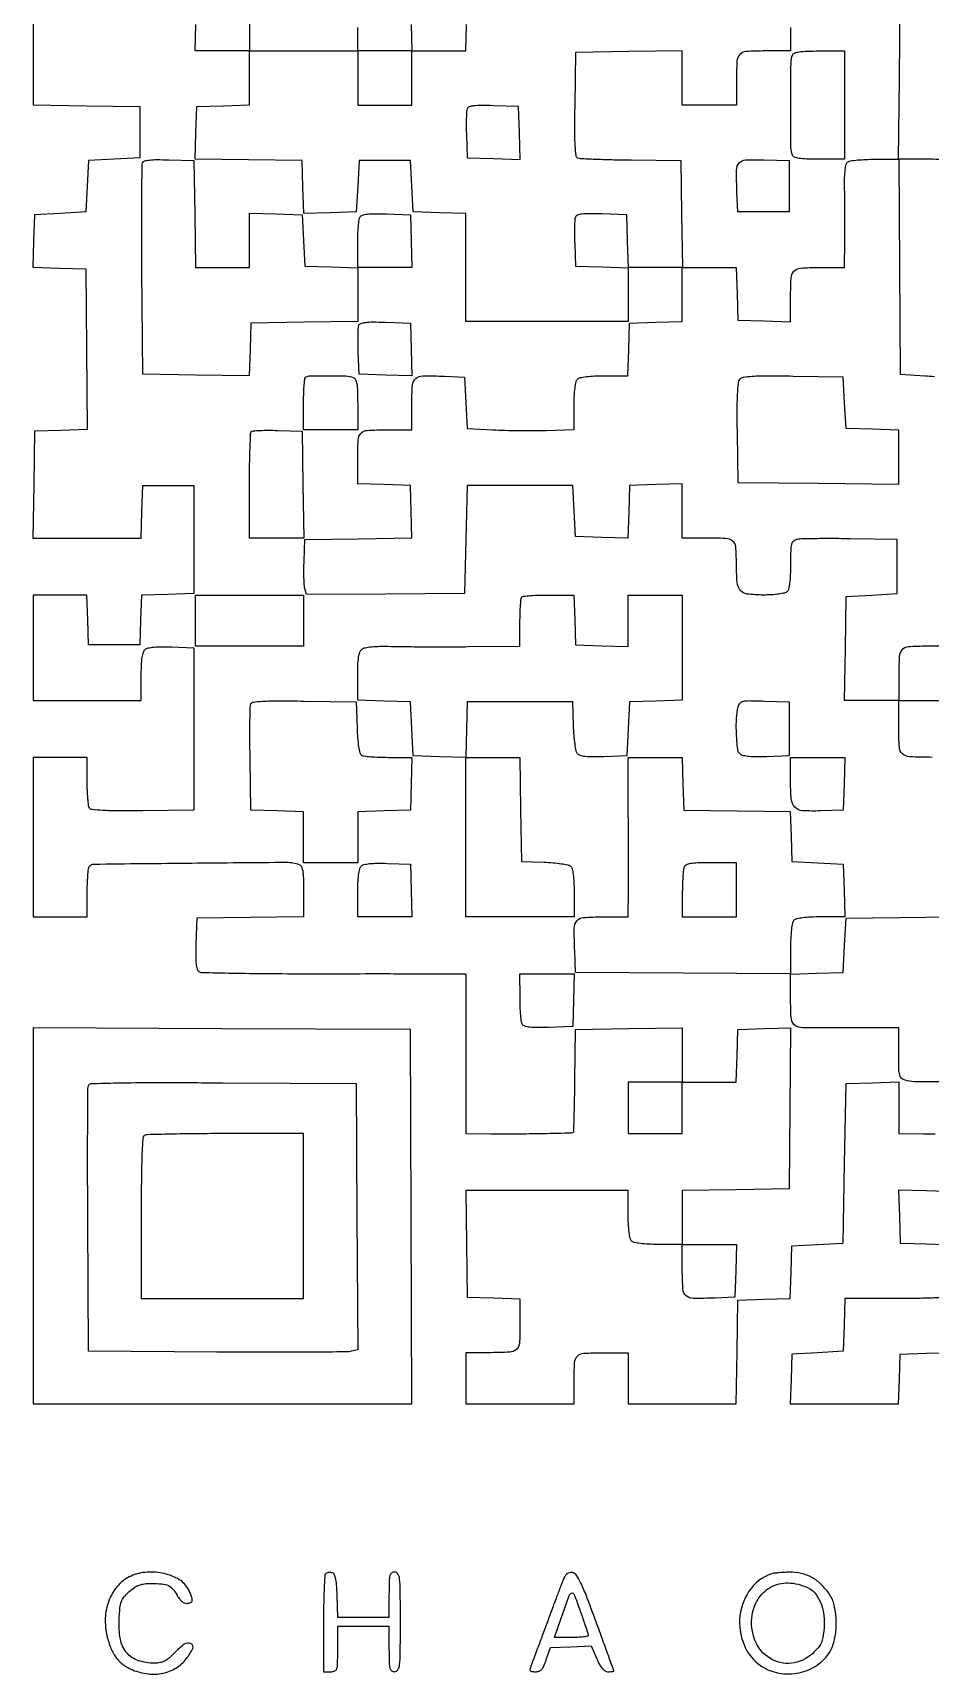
# Model space of a CAD drawing. Extents: x 156 to 936, y 95 to 969.
# Drawn here: x 156 to 471, y 95 to 671 of the extents above; entities that cross this region are included whole.
import ezdxf

# ---------------------------------------------------------------- set-up
doc = ezdxf.new("R2010")
doc.units = 0

msp = doc.modelspace()

# ---------------------------------------------------------------- linework, layer by layer
for points in [[(156, 684), (156, 665.022065), (156, 646.044131), (174.75, 645.772065), (193.5, 645.5), (193.5, 636.5), (193.5, 627.5), (184.5, 627), (175.5, 626.5), (175, 617.5), (174.5, 608.5), (165.5, 608), (156.5, 607.5), (156.212977, 598.288016), (155.925954, 589.076031), (165.212977, 588.788016), (174.5, 588.5), (174.765509, 560.287731), (175.031018, 532.075462), (165.765509, 531.787731), (156.5, 531.5), (156.227935, 512.75), (155.955869, 494), (174.940409, 494), (193.924948, 494), (194.212474, 503.25), (194.5, 512.5), (203.5, 512.5), (212.5, 512.5), (212.5, 493.5), (212.5, 474.5), (203.288393, 474.212982), (194.076786, 473.925964), (193.788393, 465.212982), (193.5, 456.5), (184.5, 456.5), (175.5, 456.5), (175.211067, 465.25), (174.922134, 474), (165.461067, 474), (156, 474), (156, 455.5), (156, 437), (175, 437), (194, 437), (194, 445.377555, -0.009406), (194.0746, 449.342652, -0.027148), (194.326735, 452.078343, -0.03848), (194.748928, 453.939147, -0.145524), (195.405204, 454.921326, -0.126804), (196.431833, 455.405224, -0.023545), (198.514748, 455.701133, -0.021342), (201.264652, 455.842502, -0.01153), (204.655204, 455.793771), (212.5, 455.5), (212.5, 427), (212.5, 398.5), (194.546696, 398.269936, -0.003387), (185.80929, 398.21716, -0.013149), (180.398754, 398.363442, -0.01367), (176.801929, 398.65421, -0.228051), (175.812009, 399.269936, -0.112035), (175.503528, 400.134327, -0.008952), (175.255659, 402.562106, -0.011755), (175.078167, 405.500405, -0.008742), (175.015313, 408.75), (175, 417), (165.5, 417), (156, 417), (156, 389), (156, 361), (165.5, 361), (175, 361), (175.015313, 369.25, -0.008229), (175.074722, 372.493581, -0.011221), (175.241942, 375.413192, -0.008228), (175.474744, 377.828008, -0.114884), (175.765313, 378.645972, -0.252456), (177.382126, 379.542137, -0.000391), (211.747753, 379.912015, -0.000873), (245.025423, 380.186072, -0.093495), (249.448471, 379.3814, -0.196579), (250.227567, 378.648852, -0.066477), (250.689496, 377.129852, -0.033764), (250.936574, 374.535593, -0.006863), (251, 369.915076), (251, 361.044131), (232.25, 360.772065), (213.5, 360.5), (213.208654, 351.58457, 0.007885), (213.136695, 347.326533, 0.025862), (213.278914, 344.51733, 0.037272), (213.608607, 342.672065, 0.189813), (214.208654, 341.842965, 0.137185), (215.305375, 341.507926, 0.000812), (225.989417, 341.270766, 0.003311), (238.223698, 341.100104, 0.002091), (252.5, 341.055213, -0.000139), (267.344423, 341.066495, -0.000166), (281.348438, 341.068596, -0.000143), (293.160224, 341.063071, -0.001077), (298.75, 341.046818), (308, 341), (308, 313), (308, 285), (316.75, 284.881396, 0.005012), (325.328262, 284.851109, 0.003382), (335.115193, 284.98085, 0.000493), (345.119941, 285.191036, 0.186055), (345.78088, 285.462638, 0.1986), (345.897641, 285.723469, 0.000315), (346.043619, 290.904301, 0.002369), (346.176649, 296.73775, 0.001453), (346.28088, 303.614214), (346.5, 321.5), (365.25, 321.772065), (384, 322.044131), (384, 312.522065), (384, 303), (374.5, 303), (365, 303), (365, 294), (365, 285), (374.5, 285), (384, 285), (384, 294), (384, 303), (393.462474, 303), (402.924948, 303), (403.212474, 312.25), (403.5, 321.5), (412.765637, 321.787733), (422.031275, 322.075465), (421.765637, 293.787733), (421.5, 265.5), (402.75, 265.227935), (384, 264.955869), (384, 255.477935), (384, 246), (375.7, 246, -0.011084), (372.171507, 246.07823, -0.020332), (369.306878, 246.322289, -0.021091), (367.139671, 246.689458, -0.144849), (366.2, 247.2, -0.144849), (365.689458, 248.139671, -0.021091), (365.322289, 250.306878, -0.020332), (365.07823, 253.171507, -0.011084), (365, 256.7), (365, 265), (336.477935, 265), (307.955869, 265), (308.227935, 246.25), (308.5, 227.5), (317.75, 227.212474), (327, 226.924948), (327, 218.069463, -0.014889), (326.79962, 211.341871, -0.195866), (325.745668, 209.139748, -0.174757), (323.397656, 208.170318, -0.011384), (315.918213, 208), (308, 208), (308, 199), (308, 190), (327, 190), (346, 190), (346, 197.418213, -0.01257), (346.178205, 204.50542, -0.179949), (347.159562, 206.785965, -0.190034), (349.370658, 207.807402, -0.014293), (356.106989, 208), (365, 208), (365, 199), (365, 190), (383.977441, 190), (402.954883, 190), (403.227441, 208.25), (403.5, 226.5), (412.712964, 226.787036), (421.925929, 227.074071), (422.212964, 236.287036), (422.5, 245.5), (431.5, 246), (440.5, 246.5), (441, 274.5), (441.5, 302.5), (450.75, 302.787526), (460, 303.075052), (460, 294.037526), (460, 285), (468.75, 284.881396, 0.003017), (472.793539, 284.850984, 0.001642)], [(422.015313, 673.25), (422, 665), (413.106989, 665, 0.014768), (406.349521, 664.800362, 0.195511), (404.14255, 663.747254, 0.175208), (403.170753, 661.400012, 0.01141), (403, 653.918213), (403, 646), (393.5, 646), (384, 646), (384, 655.522065), (384, 665.044131), (365.25, 664.772065), (346.5, 664.5), (346.227354, 646.227305, 0.00301), (346.144957, 636.970225, 0.014244), (346.28077, 631.66714, 0.016975), (346.576784, 628.313458, 0.277406), (347.243475, 627.460064, 0.080463), (348.224729, 627.255194, 0.001631), (353.289556, 627.042418, 0.003808), (359.22276, 626.857787, 0.002545), (366.016121, 626.732759), (383.5, 626.5), (383.772065, 607.75), (384.044131, 589), (393.484539, 589), (402.924948, 589), (403.212474, 579.75), (403.5, 570.5), (412.75, 570.212474), (422, 569.924948), (422.013655, 577.212474, -0.010851), (422.200657, 585.143436, -0.167367), (423.19128, 587.645869, -0.201413), (425.445272, 588.77581, -0.016798), (432.116631, 589), (441, 589), (441.066053, 598.25, 0.001658), (441.082063, 602.436818, 0.001002), (441.07464, 607.397694, 0.001003), (441.047508, 612.325489, 0.001761), (441.00253, 616.401724, -0.008179), (441.010126, 620.616033, -0.025722), (441.206766, 623.437012, -0.036226), (441.572623, 625.304599, -0.187083), (442.186477, 626.136411, -0.10982), (443.095938, 626.464669, -0.009753), (445.533015, 626.72919, -0.012363), (448.484817, 626.918026, -0.009326), (451.734427, 626.984687), (459.968853, 627), (460.234427, 655.25), (460.5, 683.5)], [(471.75, 417.013655, -0.011182), (463.808391, 417.206246, -0.173593), (461.326281, 418.2276, -0.196646), (460.21222, 420.543754, -0.014999), (460, 427.616631), (460, 437), (450.501671, 437), (441.003343, 437), (441.251671, 455.25), (441.5, 473.5), (450.5, 474), (459.5, 474.5), (459.5, 484), (459.5, 493.5), (443, 493.747311, 0.003089), (436.515654, 493.804442, 0.004245), (430.685938, 493.770293, 0.002751), (425.795503, 493.673199, 0.0501), (424.25, 493.478259, 0.116609), (423.00148, 492.863164, 0.158938), (422.333516, 491.810957, 0.057317), (422.054391, 489.769483, 0.005344), (422, 484.680948, -0.011122), (421.921713, 481.161864, -0.020356), (421.677545, 478.302742, -0.021112), (421.310287, 476.13883, -0.144765), (420.8, 475.2, -0.139981), (419.909176, 474.704928, -0.02207), (417.919086, 474.33259, -0.021675), (415.353858, 474.081732, -0.013535), (412.335184, 474, -0.029605), (406.768886, 474.329873, -0.19313), (404.35743, 475.647099, -0.155932), (403.243085, 478.43778, -0.017636), (403, 485.32727, 0.020767), (402.766497, 490.946897, 0.208884), (401.677378, 492.964901, 0.156761), (399.289153, 493.844951, 0.010516), (391.918213, 494), (384, 494), (384, 503.537526), (384, 513.075052), (374.75, 512.787526), (365.5, 512.5), (365.211984, 503.212977), (364.923969, 493.925954), (355.711984, 494.212977), (346.5, 494.5), (346, 503.5), (345.5, 512.5), (327, 512.5), (308.5, 512.5), (308, 493.5), (307.5, 474.5), (279.751893, 474.318367), (252.003786, 474.136734), (251.453275, 476.330144, -0.046914), (251.256219, 477.615312, -0.008094), (251.152196, 480.078905, -0.008746), (251.127445, 482.98405, -0.007721), (251.201382, 486.011777), (251.5, 493.5), (270.287232, 493.772202), (289.074464, 494.044404), (288.787232, 503.272202), (288.5, 512.5), (279.25, 512.787526), (270, 513.075052), (270, 520.955738, -0.011491), (270.171283, 528.407908, -0.175559), (271.143776, 530.750156, -0.19511), (273.350994, 531.800898, -0.014732), (280.106989, 532), (289, 532), (289, 540.980948, -0.01682), (289.227183, 547.732324, -0.202101), (290.372662, 550.009281, -0.176722), (292.88044, 550.941866, -0.012322), (300.520917, 550.800912), (307.5, 550.5), (308, 541.5), (308.5, 532.5), (317.5, 532, 0.00736), (321.648475, 531.83074, 0.004067), (326.720312, 531.739821, 0.004054), (331.863437, 531.731162, 0.006505), (336.25, 531.816413), (346, 532.132827), (346, 540.366413, -0.011217), (346.078432, 543.862112, -0.020418), (346.322872, 546.707542, -0.021162), (346.690352, 548.863269, -0.144554), (347.2, 549.8, -0.144682), (348.138013, 550.310039, -0.021131), (350.298731, 550.677383, -0.02038), (353.152513, 550.921656, -0.011159), (356.662474, 551), (364.924948, 551), (365.212474, 560.25), (365.5, 569.5), (374.75, 569.787526), (384, 570.075052), (384, 579.537526), (384, 589), (374.5, 589), (365, 589), (365, 579.5), (365, 570), (336.5, 570), (308, 570), (308, 588.962474), (308, 607.924948), (298.75, 608.212474), (289.5, 608.5), (289, 617.5), (288.5, 626.5), (279.5, 626.5), (270.5, 626.5), (270, 617.5), (269.5, 608.5), (260.288016, 608.212977), (251.076031, 607.925954), (250.788016, 617.212977), (250.5, 626.5), (231.712768, 626.772202), (212.925536, 627.044404), (213.212768, 636.272202), (213.5, 645.5), (222.75, 645.787526), (232, 646.075052), (232, 655.537526), (232, 665), (222.462474, 665), (212.924948, 665), (213.212474, 674.25)], [(232, 674.477935), (232, 665), (251, 665), (270, 665), (270.015313, 673.25, -0.00917)], [(476.616364, 626.765721, 0.016275), (469.420587, 627), (459.97595, 627), (460.237975, 589.25), (460.5, 551.5), (469.171191, 551, -0.006207), (472.538171, 550.763881, -0.009264)], [(478.922134, 456), (470.068056, 456, 0.014894), (463.341584, 455.799592, 0.19588), (461.139643, 454.745608, 0.17474), (460.170301, 452.397567, 0.011383), (460, 444.918213), (460, 437), (469.5, 437), (479, 437)], [(475.866154, 303.210824, -0.010011), (470.644524, 303.049855, -0.013912), (465.431055, 303.138633, -0.0543), (462.25, 303.630286, -0.119916), (460.997888, 304.315178, -0.150802), (460.33029, 305.448787, -0.0534), (460.053433, 307.631257, -0.00487), (460, 313.116631), (460, 322), (450.75, 322.063971, 0.001563), (446.548172, 322.079893, 0.000927), (441.538559, 322.073922, 0.000928), (436.541417, 322.049427, 0.001598), (432.381264, 322.008014, -0.016178), (425.515642, 322.139868, -0.201517), (423.218902, 323.247236, -0.171104), (422.204833, 325.750467, -0.011022), (422.013655, 333.737975), (422, 340.97595), (384.25, 341.237975), (346.5, 341.5), (346.201382, 348.988223, -0.011142), (346.060049, 357.02952, -0.171789), (346.982164, 359.595696, -0.20709), (349.247903, 360.767116, -0.017192), (356.019052, 361), (365, 361), (365.049036, 370.25, 0.001091), (365.064002, 375.049587, 0.000336), (365.065915, 382.290625, 0.000336), (365.057176, 390.393056, 0.000368), (365.037638, 398.25), (364.977204, 417), (374.451076, 417), (383.924948, 417), (384.212474, 407.75), (384.5, 398.5), (403.211387, 398.228077), (421.922774, 397.956153), (422.211387, 389.228077), (422.5, 380.5), (431.5, 380), (440.5, 379.5), (440.787526, 370.25), (441.075052, 361), (432.737526, 361, 0.01101), (429.190499, 360.921884, 0.020283), (426.315021, 360.678036, 0.021051), (424.141321, 360.311042, 0.145015), (423.2, 359.8, 0.147163), (422.68263, 358.837391, 0.020491), (422.317892, 356.576741, 0.019645), (422.076686, 353.556772, 0.010104), (422, 349.762474), (422, 340.924948), (431.25, 341.212474), (440.5, 341.5), (441, 351), (441.5, 360.5), (460.25, 360.772065), (479, 361.044131)], [(476.244887, 227.36424, -0.002404), (471.195498, 227.178303, -0.004749), (465.230164, 227.04405, -0.003251), (458.455738, 227), (441.075052, 227), (440.787526, 217.75), (440.5, 208.5), (431.5, 208), (422.5, 207.5), (422.211067, 198.75), (421.922134, 190), (440.922134, 190), (459.922134, 190), (460.211067, 198.75), (460.5, 207.5), (469.75, 207.787526), (479, 208.075052)]]:
    msp.add_lwpolyline(points, format="xyb")
for points in [[(288.787526, 674.25), (289.075052, 665), (298.5, 665), (307.924948, 665), (308.212474, 674.25)], [(479.5, 264.5), (469.711989, 264.78667), (459.923978, 265.073341), (460.211989, 255.78667), (460.5, 246.5), (469.75, 246.212474), (479, 245.924948)]]:
    msp.add_lwpolyline(points)
for points in [[(270, 655.5), (270, 646), (279.5, 646), (289, 646), (289, 655.5), (289, 665), (279.5, 665), (270, 665)], [(251, 465), (251, 456), (232, 456), (213, 456), (213, 465), (213, 474), (232, 474), (251, 474)], [(156, 256.007138), (156, 190), (222.50719, 190), (289.014379, 190), (288.75719, 255.75), (288.5, 321.5), (222.25, 321.757138), (156, 322.014276)]]:
    msp.add_lwpolyline(points, close=True)
for points in [[(441, 646), (441, 627), (432.106989, 627, -0.007256), (427.641923, 627.064797, -0.030725), (424.979782, 627.306253, -0.054145), (423.368985, 627.734875, -0.212133), (422.659049, 628.44612, -0.090437), (422.166503, 631.06327, -0.001482), (422.126511, 646.012187, -0.001484), (422.175209, 660.959701, -0.090289), (422.669213, 663.580366, -0.215986), (423.372293, 664.274439, -0.051097), (425.008861, 664.694777, -0.029963), (427.687049, 664.93483, -0.007372), (432.106989, 665), (441, 665)], [(308.438673, 644.700781, 0.078651), (308.2445, 643.787219, 0.006825), (308.151984, 641.403842, 0.008847), (308.130652, 638.542211, 0.006757), (308.205027, 635.411609), (308.5, 627.5), (317.788029, 627.211971), (327.076058, 626.923942), (326.788029, 636.211971), (326.5, 645.5), (317.733647, 645.789171, 0.007113), (313.338027, 645.871594, 0.030281), (310.715903, 645.724548, 0.05328), (309.127059, 645.364206, 0.222283)], [(212.772065, 607.75), (213.044131, 589), (222.522065, 589), (232, 589), (232, 598.537526), (232, 608.075052), (241.25, 607.787526), (250.5, 607.5), (251, 598.5), (251.5, 589.5), (260.75, 589.212474), (270, 588.924948), (270.015313, 597.212474, -0.009129), (270.081038, 600.480966, -0.01216), (270.267102, 603.445387, -0.009485), (270.527498, 605.893389, -0.110544), (270.850966, 606.793098, -0.187221), (271.659703, 607.389362, -0.039341), (273.4185, 607.721251, -0.027159), (276.085459, 607.864234, -0.008519), (280.085653, 607.793098), (288.5, 607.5), (288.787526, 598.25), (289.075052, 589), (279.537526, 589), (270, 589), (270, 579.522065), (270, 570.044131), (251.25, 569.772065), (232.5, 569.5), (232.212184, 560.228074), (231.924368, 550.956148), (213.212184, 551.228074), (194.5, 551.5), (194.256211, 588, -0.001245), (194.197214, 602.084478, -0.00197), (194.224282, 614.156819, -0.00044), (194.299093, 624.74859, -0.086902), (194.489858, 625.789171, -0.238512), (195.143707, 626.395663, -0.042978), (196.822941, 626.724998, -0.027682), (199.496571, 626.865258, -0.00751), (203.733647, 626.789171), (212.5, 626.5)], [(421.5, 617.5), (421.5, 608.5), (412.5, 608.5), (403.5, 608.5), (403.199088, 615.479083, -0.011928), (403.050889, 623.182645, -0.176334), (403.972515, 625.678754, -0.210428), (406.215167, 626.770984, -0.017872), (412.778718, 626.788514), (421.5, 626.5)], [(346.438673, 606.700781, 0.078651), (346.2445, 605.787219, 0.006825), (346.151984, 603.403842, 0.008847), (346.130652, 600.542211, 0.006757), (346.205027, 597.411609), (346.5, 589.5), (355.788029, 589.211971), (365.076058, 588.923942), (364.788029, 598.211971), (364.5, 607.5), (355.733647, 607.789171, 0.007113), (351.338027, 607.871594, 0.030281), (348.715903, 607.724548, 0.05328), (347.127059, 607.364206, 0.222283)], [(288.788029, 560.211971), (289.076058, 550.923942), (279.788029, 551.211971), (270.5, 551.5), (270.205027, 559.411609, -0.006757), (270.130652, 562.542211, -0.008847), (270.151984, 565.403842, -0.006825), (270.2445, 567.787219, -0.078651), (270.438673, 568.700781, -0.222283), (271.127059, 569.364206, -0.05328), (272.715903, 569.724548, -0.030281), (275.338027, 569.871594, -0.007113), (279.733647, 569.789171), (288.5, 569.5)], [(268.418213, 550.393011, -0.192406), (269.217093, 549.653872, -0.06988), (269.688469, 548.154102, -0.034532), (269.937024, 545.571713, -0.00673), (270, 540.893011), (270, 532), (260.5, 532), (251, 532), (251, 540.833333, -0.007039), (251.048334, 544.266524, -0.010477), (251.195833, 547.267708, -0.005871), (251.400808, 549.76784, -0.174709), (251.666667, 550.333333, -0.192867), (252.981803, 550.896108, -0.004931), (259.550861, 550.984299, -0.008182), (265.871554, 550.903379, -0.084511)], [(404.116995, 549.640971, 0.150924), (403.569466, 548.320758, 0.01153), (403.294851, 544.431557, 0.011807), (403.163269, 538.90885, 0.003997), (403.225877, 530.868471), (403.5, 513.5), (431.75, 513.234427), (460, 512.968853), (460, 522.446901), (460, 531.924948), (450.75, 532.212474), (441.5, 532.5), (441, 541.5), (440.5, 550.5), (422.891118, 550.7725, 0.003096), (413.670991, 550.858082, 0.015823), (408.550103, 550.711821, 0.024089), (405.395923, 550.368666, 0.182366)], [(250.772065, 512.75), (251.044131, 494), (241.522065, 494), (232, 494), (232, 512.333333, -0.003584), (232.05073, 519.411472, -0.00564), (232.206402, 525.487652, -0.001786), (232.418403, 530.723678, -0.187492), (232.702644, 531.369311, -0.179987), (233.290922, 531.638564, -0.007016), (235.709672, 531.781547, -0.011703), (238.626528, 531.84459, -0.007913), (241.952644, 531.785977), (250.5, 531.5)], [(346.211067, 465.25), (346.5, 456.5), (355.75, 456.212474), (365, 455.924948), (365, 464.962474), (365, 474), (374.5, 474), (384, 474), (384, 455.537526), (384, 437.075052), (374.75, 436.787526), (365.5, 436.5), (365, 427), (364.5, 417.5), (356.403945, 417.212045, -0.009286), (352.542386, 417.146465, -0.027996), (349.914254, 417.297926, -0.040696), (348.140288, 417.648101, -0.151604), (347.197621, 418.261881, -0.125475), (346.74742, 419.210577, -0.012743), (346.327227, 421.688932, -0.015307), (345.98723, 424.715916, -0.011626), (345.793676, 428.049836), (345.5, 436.5), (327, 436.5), (308.5, 436.5), (308.213788, 426.75), (307.927576, 417), (317.441229, 417), (326.954883, 417), (327.227441, 398.75), (327.5, 380.5), (335.452616, 380.204288, -0.011934), (338.592986, 380.012379, -0.0156), (341.450258, 379.679152, -0.013166), (343.789339, 379.268892, -0.123819), (344.702616, 378.831844, -0.156616), (345.288322, 377.912736, -0.030079), (345.679152, 375.949592, -0.024173), (345.924766, 373.166961, -0.009926), (346, 369.377555), (346, 361), (327, 361), (308, 361), (308, 388.962474), (308, 416.924948), (298.75, 417.212474), (289.5, 417.5), (289, 427), (288.5, 436.5), (279.25, 436.787526), (270, 437.075052), (270, 445.415081, -0.009183), (270.074326, 449.461633, -0.02907), (270.330886, 452.158273, -0.04395), (270.773872, 453.962049, -0.138222), (271.47458, 454.978903, -0.125079), (272.589189, 455.508902, -0.024523), (274.802749, 455.834299, -0.020936), (277.814653, 456.000288, -0.00977), (281.72458, 455.975462, 0.00426), (286.303244, 455.895928, 0.001275), (293.283158, 455.851957, 0.001278), (301.11928, 455.8426, 0.001384), (308.75, 455.874114), (327, 456), (327, 464.333333, -0.007459), (327.048357, 467.574835, -0.011027), (327.195833, 470.414583, -0.006456), (327.401196, 472.773194, -0.173108), (327.666667, 473.333333, -0.174591), (328.231761, 473.599162, -0.005914), (330.720855, 473.804167, -0.010518), (333.709469, 473.951665, -0.00707), (337.127734, 474), (345.922134, 474)], [(269.792098, 427.532999, 0.009786), (269.991711, 423.707636, 0.020298), (270.326695, 420.737125, 0.020215), (270.75425, 418.552989, 0.195149), (271.292098, 417.798312, 0.112754), (272.145057, 417.495059, 0.00869), (274.579639, 417.251635, 0.011554), (277.525136, 417.077155, 0.008553), (280.787526, 417.015313), (289.075052, 417), (288.787526, 407.75), (288.5, 398.5), (279.25, 398.212474), (270, 397.924948), (270, 388.962474), (270, 380), (260.5, 380), (251, 380), (251, 388.962474), (251, 397.924948), (241.75, 398.212474), (232.5, 398.5), (232.226045, 416.466382, -0.002704), (232.157375, 423.44598, -0.004056), (232.179809, 429.538854, -0.00172), (232.259087, 434.742579, -0.087153), (232.45335, 435.739028, -0.27603), (233.318001, 436.418078, -0.018025), (236.620509, 436.719594, -0.014517), (241.894181, 436.856573, -0.002964), (251.227305, 436.772646), (269.5, 436.5)], [(421.5, 427), (421.5, 417.5), (413.655204, 417.206229, -0.01153), (410.264652, 417.157498, -0.021342), (407.514748, 417.298867, -0.023545), (405.431833, 417.594776, -0.126804), (404.405204, 418.078674, -0.194107), (403.439925, 419.868396, -0.016355), (403.020493, 425.202308, -0.022519), (403.016409, 430.743702, -0.054415), (403.639985, 434.78709, -0.110763), (404.30988, 436.066437, -0.165116), (405.383551, 436.710791, -0.057007), (407.450552, 436.916833, -0.004686), (412.876331, 436.78709), (421.5, 436.5)], [(440.787526, 407.75), (440.5, 398.5), (432.520365, 398.203802, -0.024754), (426.179672, 398.2824, -0.188489), (423.521953, 399.515788, -0.172538), (422.277182, 402.288424, -0.02007), (422, 409.19113), (422, 417), (431.537526, 417), (441.075052, 417)], [(288.787526, 370.25), (289.075052, 361), (279.537526, 361), (270, 361), (270, 369.3, -0.010869), (270.078193, 372.896692, -0.021373), (270.324495, 375.746533, -0.023516), (270.70151, 377.866807, -0.141534), (271.236619, 378.836619, -0.141627), (272.215618, 379.376564, -0.030081), (274.156875, 379.694801, -0.024175), (276.863904, 379.841129, -0.010354), (280.486619, 379.786619), (288.5, 379.5)], [(384.606989, 378.418213, 0.06844), (384.368926, 377.400281, 0.007317), (384.178303, 374.9751, 0.008902), (384.044385, 372.066073, 0.00705), (384, 368.918213), (384, 361), (393.5, 361), (403, 361), (403, 370.5), (403, 380), (394.106989, 380, 0.00673), (389.428287, 379.937024, 0.034532), (386.845898, 379.688469, 0.06988), (385.346128, 379.217093, 0.192406)], [(345.787526, 331.75), (345.5, 322.5), (337.085653, 322.206902, -0.008519), (333.085459, 322.135766, -0.027159), (330.4185, 322.278749, -0.039341), (328.659703, 322.610638, -0.187221), (327.850966, 323.206902, -0.110402), (327.527533, 324.105717, -0.00954), (327.267102, 326.54359, -0.012203), (327.081041, 329.495888, -0.00917), (327.015313, 332.75), (327, 341), (336.537526, 341), (346.075052, 341)], [(269.759875, 255.77153), (270.019749, 209.043061), (267.759875, 208.494001, -0.057675), (266.004934, 208.276836, -0.000538), (252.945088, 208.187752, -0.00181), (237.910959, 208.155786, -0.001169), (220.5, 208.222471), (175.5, 208.5), (175.239372, 254.5, -0.000997), (175.174287, 272.225103, -0.001596), (175.197198, 287.357597, -0.000282), (175.267665, 300.72814, -0.090314), (175.461789, 301.759906, -0.301449), (176.45055, 302.464468, -0.003096), (185.402033, 302.70934, -0.005599), (198.68089, 302.841585, -0.001079), (222.722417, 302.759906), (269.5, 302.5)], [(195.25, 284.337719, 0.286605), (194.579791, 283.416621, 0.006896), (194.265434, 277.906228, 0.008864), (194.055066, 269.647433, 0.001935), (194, 255.416667), (194, 227), (222.5, 227), (251, 227), (251, 256), (251, 285), (223.75, 284.921053, 0.001717), (213.21496, 284.854351, 0.002675), (204.1375, 284.717133, 0.000767), (196.247198, 284.543529, 0.090243)], [(402.787526, 236.75), (402.5, 227.5), (395.520917, 227.199088, -0.012322), (387.88044, 227.058134, -0.176722), (385.372662, 227.990719, -0.202101), (384.227183, 230.267676, -0.01682), (384, 237.019052), (384, 246), (393.537526, 246), (403.075052, 246)], [(190.415186, 129.578588, 0.10356), (185.995715, 126.443257, 0.08723), (182.877557, 121.614302, 0.080454), (181.423872, 115.642446, 0.070281), (181.823336, 109.219548, 0.039839), (183.151861, 104.63538, 0.06708), (185.053654, 101.118094, 0.075123), (187.640449, 98.501118, 0.065248), (191.007341, 96.613739, 0.06622), (196.395353, 95.247343, 0.080271), (201.597023, 95.476793, 0.085725), (206.19293, 97.287521, 0.089724), (209.8321, 100.513679, 0.05619), (212.073389, 104.134649, 0.416074), (211.451506, 105.856571, 0.27349), (209.103251, 105.625041, 0.045646), (205.564771, 102.5, -0.025467), (203.754001, 100.76602, -0.060447), (202.208639, 99.726679, -0.070777), (200.617718, 99.181744, -0.047206), (198.697023, 99, -0.080627), (192.840852, 99.950508, -0.142871), (188.850978, 102.71325, -0.126704), (186.676276, 107.464156, -0.056824), (186.236067, 114.367151, -0.011956), (186.536622, 118.434998, -0.063395), (187.032237, 120.607599, -0.087977), (187.984268, 122.245928, -0.034933), (189.805085, 124.117151, -0.032211), (191.61951, 125.539379, -0.05985), (193.275051, 126.403072, -0.059317), (195.098143, 126.854632, -0.031087), (197.433989, 127, -0.022401), (201.22217, 126.830194, -0.083813), (203.518791, 126.22704, -0.111355), (205.136708, 125.007629, -0.056533), (206.562665, 122.878819, 0.04506), (207.298303, 121.724296, 0.055027), (208.186824, 120.80304, 0.062867), (209.129448, 120.201545, 0.111053), (210.02568, 120, 0.104638), (211.345893, 120.279347, 0.268347), (211.90001, 121.040255, 0.125345), (211.697109, 122.436518, 0.020891), (210.544051, 124.914815, 0.138528), (207.361756, 128.313331, 0.078979), (202.108785, 130.443837, 0.073374), (196.023582, 130.938997, 0.086553)], [(258.701236, 130.367903, 0.18639), (258.417979, 129.728201, 0.002081), (258.205988, 124.927863, 0.006098), (258.050648, 119.336228, 0.003894), (258, 112.833333), (258, 96), (260.5, 96, 0.093656), (261.948613, 96.273745, 0.227396), (262.671875, 97.05, 0.071364), (262.953338, 98.789706, 0.004478), (263, 104), (263, 112), (272, 112), (281, 112), (281, 104, 0.005351), (281.051385, 99.198839, 0.055952), (281.3125, 97.25, 0.176663), (281.921799, 96.349175, 0.157888), (283, 96, 0.267644), (284.131287, 96.652291, 0.103099), (284.721429, 98.4375, 0.026629), (284.959338, 102.362042, 0.001825), (285, 113.5, 0.001825), (284.959338, 124.637958, 0.026629), (284.721429, 128.5625, 0.103099), (284.131287, 130.347709, 0.267644), (283, 131, 0.157888), (281.921799, 130.650825, 0.176663), (281.3125, 129.75, 0.055952), (281.051385, 127.801161, 0.005351), (281, 123), (281, 115), (272.042064, 115), (263.084129, 115), (262.792064, 122.739156, 0.008421), (262.577277, 126.671754, 0.038474), (262.239274, 128.933965, 0.076427), (261.72616, 130.226948, 0.216275), (260.951236, 130.773725, 0.047014), (260.306808, 130.834818, 0.044782), (259.651434, 130.776373, 0.048101), (259.081091, 130.615714, 0.104047)], [(342.171939, 128.30089, 0.004307), (341.505414, 126.580315, 0.000526), (340.082005, 122.797762, 0.000624), (338.40122, 118.299903, 0.000515), (336.620009, 113.5, -0.000325), (334.842239, 108.703792, -0.000396), (333.171861, 104.217188, -0.000332), (331.761308, 100.445267, -0.002798), (331.115221, 98.75, 0.016423), (330.536327, 97.09706, 0.190604), (330.58517, 96.426039, 0.256078), (331.067538, 96.081624, 0.02968), (332.441418, 96, 0.085234), (333.707388, 96.217387, 0.125767), (334.639475, 96.841923, 0.081616), (335.414939, 98.058787, 0.020867), (336.246658, 100.25), (337.659982, 104.5), (344.846606, 104.794145), (352.033229, 105.08829), (353.981077, 100.544145, 0.021229), (355.000464, 98.419824, 0.057531), (355.949136, 97.047332, 0.086838), (356.913563, 96.270904, 0.126819), (357.964463, 96, 0.011533), (358.744148, 96.017986, 0.019182), (359.398907, 96.073437, 0.013887), (359.910076, 96.151018, 0.375071), (359.989262, 96.25, 0.07633), (359.950437, 96.44627, 0.000055), (358.147351, 101.420313, 0.000644), (356.128944, 106.964157, 0.000394), (353.734005, 113.5, 0.003527), (350.301782, 122.644038, 0.020848), (348.273853, 127.337841, 0.038594), (346.751767, 129.955626, 0.209181), (345.387143, 130.80089, 0.084548), (344.353105, 130.773441, 0.116946), (343.511975, 130.389644, 0.093646), (342.80645, 129.590317, 0.039571)], [(415, 130.278468, 0.157821), (407.40661, 124.231664, 0.132367), (404.134475, 114.424571, 0.131415), (406.22417, 104.246623, 0.154759), (413.052739, 97.217352, 0.103962), (419.66902, 95.274493, 0.095835), (426.715978, 96.071679, 0.098988), (432.775032, 99.390151, 0.119721), (436.606105, 104.599703, 0.066874), (437.801163, 109.052034, 0.044095), (438.016371, 114.356247, 0.044862), (437.317453, 119.416689, 0.091777), (435.726203, 123.07832, 0.049856), (432.80995, 126.592914, 0.06802), (429.519021, 129.057063, 0.070804), (425.795969, 130.481902, 0.059974), (421.602117, 130.921053, 0.009605), (419.538777, 130.849466, 0.010784), (417.558122, 130.699728, 0.010126), (415.881983, 130.50225, 0.055534)], [(428.730264, 125.144358, -0.117791), (431.00976, 123.121175, -0.066065), (432.724485, 119.815074, -0.058041), (433.694974, 115.680873, -0.04938), (433.766453, 111.197272, -0.020861), (433.374108, 108.061064, -0.066833), (432.753587, 106.052528, -0.072068), (431.652721, 104.361188, -0.02703), (429.66875, 102.335242, -0.157026), (422.337781, 98.970344, -0.173167), (414.749984, 100.700059, -0.158437), (409.509296, 107.056673, -0.131217), (408.504318, 115.813449, -0.114148), (410.928541, 121.990463, -0.135128), (415.707928, 126.023176, -0.130074), (422.029451, 127.131382, -0.101912)], [(350.972991, 108.75, -0.371385), (350.735405, 108.453296, -0.014562), (349.247066, 108.220313, -0.019686), (347.33525, 108.053969, -0.011856), (345.059573, 108), (339.119146, 108), (341.454438, 114.75, -0.002441), (344.263315, 122.742386, -0.216279), (345.119969, 123.627891, -0.417392), (345.963002, 123.256603, -0.005596), (348.132138, 117.385923, -0.002521), (349.212302, 114.309807, -0.003712), (350.127349, 111.596177, -0.001757), (350.880042, 109.280688, -0.068804)]]:
    msp.add_lwpolyline(points, format="xyb", close=True)

doc.saveas('drawing.dxf')
